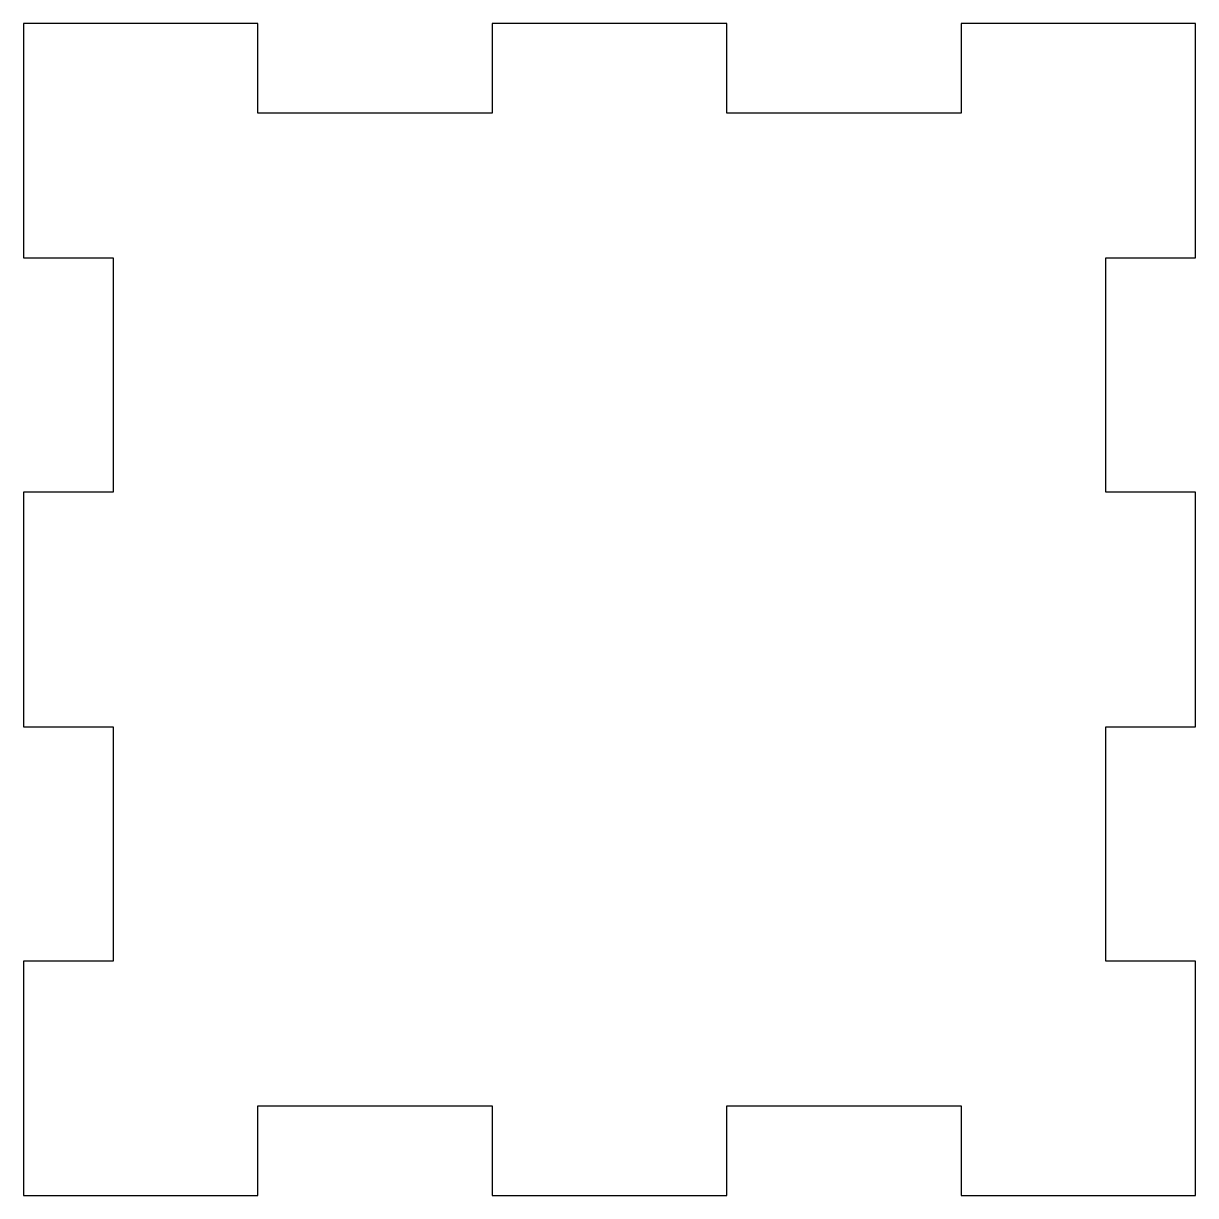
# Model space of a CAD drawing. Header units: millimetres. Extents: x 0 to 300, y -300 to 0.
import ezdxf

# ---------------------------------------------------------------- set-up
doc = ezdxf.new("R2010")
doc.units = ezdxf.units.MM
doc.layers.get('0').update_dxf_attribs({"linetype": 'CONTINUOUS'})

msp = doc.modelspace()

# ---------------------------------------------------------------- linework, layer by layer
msp.add_lwpolyline([(240, -277), (240, -300), (300, -300), (300, -240), (277, -240), (277, -180), (300, -180), (300, -120), (277, -120), (277, -60), (300, -60), (300, 0), (240, 0), (240, -23), (180, -23), (180, 0), (120, 0), (120, -23), (60, -23), (60, 0), (0, 0), (0, -60), (23, -60), (23, -120), (0, -120), (0, -180), (23, -180), (23, -240), (0, -240), (0, -300), (60, -300), (60, -277), (120, -277), (120, -300), (180, -300), (180, -277)], close=True)

doc.saveas('drawing.dxf')
